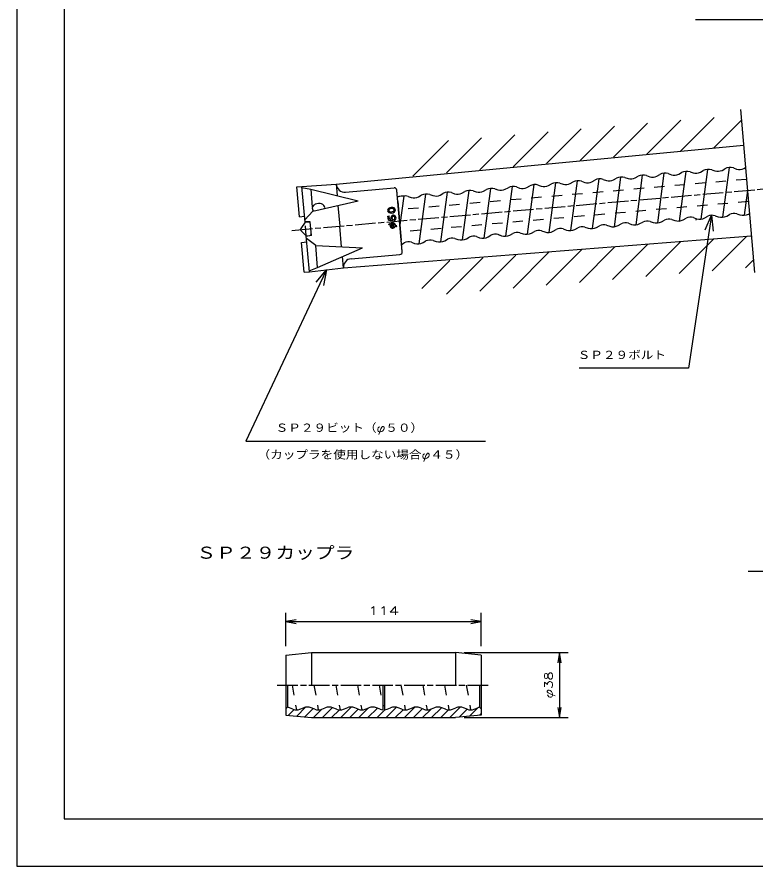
# Model space of a CAD drawing. Units: millimetres at full size, sheet at 1:1; details may follow other scales. Extents: x -8 to 1148, y -16 to 814.
# Drawn here: x -7.5 to 423, y -16.5 to 478.4 of the extents above; entities that cross this region are included whole.
import ezdxf
from ezdxf.enums import TextEntityAlignment as Align

# ---------------------------------------------------------------- set-up
doc = ezdxf.new("R2010")
doc.units = ezdxf.units.MM
doc.linetypes.add('CHAIN', pattern=[18.5, 12, -1.5, 3.5, -1.5])
doc.linetypes.add('DASHED_SPACED', pattern=[12, 6, -6])
for name, color, linetype, lineweight in [('1 外形線', 7, 'Continuous', 25), ('2 細い実線', 3, 'Continuous', 25), ('3 隠れ線', 2, 'DASHED_SPACED', 25), ('4 中心線', 1, 'CHAIN', 25), ('6 寸法線', 4, 'Continuous', 25), ('7 枠・タイトル', 7, 'Continuous', 25), ('DEFPOINTS_9', 7, 'Continuous', 25)]:
    doc.layers.add(name, color=color, linetype=linetype, lineweight=lineweight)
doc.styles.add('simplex.shx', font='')
doc.styles.get('simplex.shx').set_extended_font_data('simplex.shx')

# ---------------------------------------------------------------- blocks, each defined once
blk = doc.blocks.new('open_arrow')
at = {"color": 0, "linetype": 'Continuous', "lineweight": -2}
blk.add_lwpolyline([(7.5, 1.25), (0, 0), (7.5, -1.25)], dxfattribs=at)

msp = doc.modelspace()

# ---------------------------------------------------------------- linework, layer by layer
at = {"layer": '1 外形線'}
for p, q in [((414.456, 424.526), (422.766, 329.551)), ((178.668, 380.919), (416.278, 403.705)), ((357.251, 386.227), (353.41, 357.282)), ((365.827, 385.707), (367.518, 386.675)), ((369.903, 387.334), (366.061, 358.389)), ((372.433, 387.105), (374.267, 386.446)), ((372.433, 387.105), (374.267, 386.446)), ((378.479, 386.814), (380.17, 387.781)), ((378.479, 386.814), (380.17, 387.781)), ((378.479, 386.814), (380.17, 387.781)), ((382.555, 388.441), (378.713, 359.496)), ((385.085, 388.211), (386.918, 387.553)), ((385.085, 388.211), (386.918, 387.553)), ((385.085, 388.211), (386.918, 387.553)), ((391.131, 387.921), (392.822, 388.888)), ((391.131, 387.921), (392.822, 388.888)), ((391.131, 387.921), (392.822, 388.888)), ((391.131, 387.921), (392.822, 388.888)), ((395.207, 389.548), (391.365, 360.603)), ((397.737, 389.318), (399.57, 388.66)), ((397.737, 389.318), (399.57, 388.66)), ((397.737, 389.318), (399.57, 388.66)), ((403.783, 389.028), (405.474, 389.995)), ((403.783, 389.028), (405.474, 389.995)), ((403.783, 389.028), (405.474, 389.995)), ((403.783, 389.028), (405.474, 389.995)), ((407.858, 390.655), (404.016, 361.71)), ((410.388, 390.425), (412.222, 389.766)), ((410.388, 390.425), (412.222, 389.766)), ((410.388, 390.425), (412.222, 389.766)), ((416.434, 390.135), (417.416, 390.697)), ((416.434, 390.135), (417.416, 390.697)), ((416.434, 390.135), (417.416, 390.697)), ((416.434, 390.135), (417.416, 390.697)), ((302.569, 380.173), (304.26, 381.14)), ((306.645, 381.799), (302.803, 352.855)), ((309.175, 381.57), (311.008, 380.911)), ((315.221, 381.28), (316.912, 382.247)), ((319.296, 382.906), (315.454, 353.962)), ((321.826, 382.677), (323.66, 382.018)), ((327.872, 382.387), (329.563, 383.354)), ((331.948, 384.013), (328.106, 355.068)), ((334.478, 383.784), (336.311, 383.125)), ((340.524, 383.494), (342.215, 384.461)), ((344.6, 385.12), (340.758, 356.175)), ((347.13, 384.891), (348.963, 384.232)), ((353.176, 384.601), (354.867, 385.568)), ((359.782, 385.998), (361.615, 385.339)), ((155.712, 379.413), (158.7, 379.674)), ((157.237, 361.979), (155.712, 379.413)), ((158.7, 379.674), (178.668, 380.919)), ((160.531, 358.754), (158.7, 379.674)), ((158.754, 379.064), (163.863, 378.031)), ((163.863, 378.031), (191.556, 371.294)), ((163.863, 378.031), (164.784, 367.51)), ((178.668, 380.919), (179.248, 374.288)), ((184.085, 376.374), (212.476, 378.858)), ((217.239, 341.631), (214.101, 377.494)), ((217.222, 341.881), (214.118, 377.245)), ((243.42, 376.268), (239.578, 347.323)), ((251.962, 375.745), (253.653, 376.713)), ((256.071, 377.375), (252.229, 348.43)), ((258.568, 377.143), (260.401, 376.484)), ((264.614, 376.852), (266.305, 377.82)), ((268.689, 378.479), (264.848, 349.534)), ((271.22, 378.25), (272.128, 377.995)), ((271.22, 378.249), (273.053, 377.591)), ((277.265, 377.959), (278.956, 378.926)), ((281.341, 379.586), (277.499, 350.641)), ((283.871, 379.356), (285.705, 378.698)), ((289.917, 379.066), (291.608, 380.033)), ((293.993, 380.693), (290.151, 351.748)), ((296.523, 380.463), (298.356, 379.804)), ((418.589, 377.289), (416.668, 362.817)), ((164.989, 365.167), (191.556, 371.294)), ((218.116, 374.054), (215.878, 357.189)), ((216.52, 373.942), (216.52, 373.942)), ((220.613, 373.822), (222.446, 373.163)), ((226.659, 373.532), (228.35, 374.499)), ((230.768, 375.161), (226.926, 346.216)), ((233.265, 374.929), (235.098, 374.27)), ((239.31, 374.639), (241.001, 375.606)), ((245.916, 376.036), (247.749, 375.377)), ((179.748, 368.571), (180.803, 356.512)), ((214.69, 370.77), (216.651, 348.356)), ((157.237, 361.979), (160.226, 362.241)), ((164.989, 365.167), (160.4, 360.248)), ((164.898, 366.209), (164.989, 365.167)), ((208.904, 362.392), (209.592, 362.453)), ((209.122, 359.909), (208.904, 362.392)), ((209.311, 365.657), (209.312, 365.647)), ((209.758, 360.553), (209.592, 362.453)), ((213.207, 365.988), (213.206, 365.997)), ((387.069, 361.497), (388.902, 360.838)), ((387.069, 361.497), (388.902, 360.838)), ((387.069, 361.497), (388.902, 360.838)), ((393.817, 361.268), (395.508, 362.235)), ((393.817, 361.268), (395.508, 362.235)), ((399.72, 362.604), (401.553, 361.945)), ((399.72, 362.604), (401.553, 361.945)), ((406.468, 362.375), (408.159, 363.342)), ((406.468, 362.375), (408.159, 363.342)), ((412.372, 363.71), (414.205, 363.052)), ((412.372, 363.71), (414.205, 363.052)), ((419.12, 363.482), (419.765, 363.851)), ((419.12, 363.482), (419.765, 363.851)), ((160.531, 358.754), (158.063, 355.161)), ((163.519, 359.015), (160.509, 359.003)), ((160.531, 358.754), (162.523, 358.928)), ((164.217, 351.046), (163.519, 359.015)), ((181.858, 344.454), (180.803, 356.512)), ((209.122, 359.909), (211.686, 359.718)), ((209.357, 357.222), (209.512, 357.801)), ((210.097, 357.023), (209.357, 357.222)), ((210.253, 357.603), (209.512, 357.801)), ((209.758, 360.553), (210.812, 360.475)), ((212.537, 356.369), (210.694, 356.863)), ((212.692, 356.949), (210.849, 357.443)), ((211.686, 359.718), (211.614, 360.539)), ((212.47, 359.721), (212.387, 360.414)), ((214.029, 356.591), (213.289, 356.789)), ((213.874, 356.011), (214.029, 356.591)), ((330.558, 355.734), (332.249, 356.701)), ((336.462, 357.069), (338.295, 356.41)), ((343.21, 356.84), (344.901, 357.808)), ((349.114, 358.176), (350.947, 357.517)), ((355.861, 357.947), (357.552, 358.914)), ((361.765, 359.283), (363.598, 358.624)), ((368.513, 359.054), (370.204, 360.021)), ((374.417, 360.39), (376.25, 359.731)), ((381.165, 360.161), (382.856, 361.128)), ((381.165, 360.161), (382.856, 361.128)), ((388.5, 360.352), (388.527, 360.041)), ((161.228, 350.784), (158.173, 353.894)), ((213.874, 356.011), (213.134, 356.21)), ((274.973, 350.894), (273.203, 351.535)), ((273.203, 351.535), (275.036, 350.876)), ((279.951, 351.306), (281.642, 352.273)), ((285.855, 352.642), (287.688, 351.983)), ((292.603, 352.413), (294.294, 353.38)), ((298.507, 353.749), (300.34, 353.09)), ((305.255, 353.52), (306.946, 354.487)), ((311.158, 354.855), (312.991, 354.197)), ((317.906, 354.627), (319.597, 355.594)), ((323.81, 355.962), (325.643, 355.304)), ((158.544, 347.036), (161.533, 347.298)), ((160.07, 329.603), (158.544, 347.036)), ((161.228, 350.784), (163.22, 350.959)), ((163.058, 329.864), (161.228, 350.784)), ((164.217, 351.046), (161.25, 350.535)), ((166.732, 345.243), (161.359, 349.29)), ((182.939, 332.105), (420.9, 350.873)), ((216.868, 345.872), (218.384, 346.739)), ((222.596, 347.107), (224.43, 346.449)), ((229.344, 346.879), (231.035, 347.846)), ((235.248, 348.214), (237.081, 347.555)), ((241.996, 347.985), (243.687, 348.953)), ((247.9, 349.321), (249.733, 348.662)), ((254.648, 349.092), (256.339, 350.059)), ((260.552, 350.428), (262.385, 349.769)), ((267.299, 350.199), (268.99, 351.166)), ((267.299, 350.199), (268.99, 351.166)), ((167.857, 332.379), (166.732, 345.243)), ((166.732, 345.243), (193.959, 343.822)), ((167.857, 332.379), (193.959, 343.822)), ((182.939, 332.106), (182.358, 338.736)), ((187.484, 337.522), (215.875, 340.006)), ((163.005, 330.475), (167.857, 332.379)), ((163.058, 329.864), (182.939, 332.105)), ((160.07, 329.603), (163.058, 329.864)), ((149.329, 106.498), (164.329, 107.998)), ((149.329, 106.498), (149.329, 71.498)), ((164.329, 107.998), (248.329, 107.998)), ((164.329, 107.998), (164.329, 88.998)), ((248.329, 107.998), (248.329, 88.998)), ((263.329, 106.498), (248.329, 107.998)), ((263.329, 106.498), (263.329, 71.498)), ((150.329, 88.998), (150.329, 76.037)), ((205.829, 88.998), (205.829, 74.521)), ((206.829, 88.998), (206.829, 74.521)), ((262.329, 88.998), (262.329, 76.037)), ((150.329, 76.148), (149.329, 75.148)), ((153.495, 74.888), (151.398, 75.723)), ((157.563, 74.888), (159.66, 75.723)), ((166.195, 74.888), (164.098, 75.723)), ((170.263, 74.888), (172.36, 75.723)), ((178.895, 74.888), (176.798, 75.723)), ((182.963, 74.888), (185.06, 75.723)), ((191.595, 74.888), (189.498, 75.723)), ((195.663, 74.888), (197.76, 75.723)), ((204.295, 74.888), (202.198, 75.723)), ((205.829, 76.998), (206.829, 76.998)), ((208.363, 74.888), (210.46, 75.723)), ((216.995, 74.888), (214.898, 75.723)), ((221.063, 74.888), (223.16, 75.723)), ((229.695, 74.888), (227.598, 75.723)), ((233.763, 74.888), (235.86, 75.723)), ((242.395, 74.888), (240.298, 75.723)), ((246.463, 74.888), (248.56, 75.723)), ((255.095, 74.888), (252.998, 75.723)), ((259.163, 74.888), (261.26, 75.723)), ((262.329, 76.148), (263.329, 75.148)), ((149.329, 71.498), (164.329, 69.998)), ((164.329, 69.998), (248.329, 69.998)), ((263.329, 71.498), (248.329, 69.998))]:
    msp.add_line(p, q, dxfattribs=at)
for points in [[(171.932, 366.769), (172.027, 367.409), (171.88, 368.034), (171.499, 368.6), (170.91, 369.072), (170.153, 369.417), (169.276, 369.612), (168.34, 369.645), (167.405, 369.514), (166.534, 369.226), (165.784, 368.802), (165.207, 368.269), (164.839, 367.663), (164.706, 367.024), (164.815, 366.395), (165.161, 365.816), (165.719, 365.328)], [(213.206, 365.997), (212.975, 366.612), (212.43, 367.103), (211.655, 367.394), (210.768, 367.442), (209.903, 367.239), (209.192, 366.816), (208.743, 366.238), (208.624, 365.592), (208.854, 364.976), (209.396, 364.485), (210.17, 364.192), (211.057, 364.142), (211.922, 364.344), (212.635, 364.765), (213.086, 365.342), (213.207, 365.988)], [(209.312, 365.648), (209.469, 365.291), (209.845, 365.011), (210.384, 364.849), (211.004, 364.83), (211.61, 364.958), (212.111, 365.212), (212.43, 365.554), (212.52, 365.933), (212.366, 366.29), (211.992, 366.571), (211.454, 366.735), (210.835, 366.755), (210.228, 366.629), (209.726, 366.376), (209.404, 366.035), (209.311, 365.657)], [(212.47, 359.721), (212.904, 359.91), (213.259, 360.233), (213.503, 360.658), (213.61, 361.145), (213.571, 361.646), (213.389, 362.112), (213.081, 362.497), (212.679, 362.765), (212.221, 362.889), (211.751, 362.857), (211.316, 362.672), (210.957, 362.352), (210.71, 361.929), (210.599, 361.443), (210.634, 360.942), (210.812, 360.475)], [(212.387, 360.414), (212.638, 360.557), (212.831, 360.78), (212.943, 361.06), (212.963, 361.364), (212.887, 361.66), (212.725, 361.915), (212.494, 362.101), (212.22, 362.196), (211.933, 362.191), (211.665, 362.086), (211.446, 361.892), (211.299, 361.632), (211.241, 361.334), (211.279, 361.03), (211.408, 360.755), (211.614, 360.539)]]:
    msp.add_lwpolyline(points, dxfattribs=at)
for centre, radius, start, end in [((357.895, 379.257), 7, 74.36613, 115.63387), ((370.547, 380.364), 7, 74.36613, 115.63387), ((375.883, 392.224), 6, 254.36605, 295.63211), ((375.883, 392.224), 6, 254.36605, 295.63211), ((383.199, 381.47), 7, 74.36613, 115.63387), ((383.199, 381.47), 7, 74.36613, 115.63387), ((383.199, 381.47), 7, 74.36613, 115.63387), ((388.535, 393.331), 6, 254.36605, 295.63211), ((388.535, 393.331), 6, 254.36605, 295.63211), ((388.535, 393.331), 6, 254.36605, 295.63211), ((395.85, 382.577), 7, 74.36613, 115.63387), ((395.85, 382.577), 7, 74.36613, 115.63387), ((395.85, 382.577), 7, 74.36613, 115.63387), ((401.187, 394.438), 6, 254.36605, 295.63211), ((401.187, 394.438), 6, 254.36605, 295.63211), ((401.187, 394.438), 6, 254.36605, 295.63211), ((408.502, 383.684), 7, 74.36613, 115.63387), ((408.502, 383.684), 7, 74.36613, 115.63387), ((408.502, 383.684), 7, 74.36613, 115.63387), ((413.839, 395.544), 6, 254.36605, 295.63211), ((413.839, 395.544), 6, 254.36605, 295.63211), ((413.839, 395.544), 6, 254.36605, 295.63211), ((307.288, 374.829), 7, 74.36613, 115.63387), ((312.625, 386.689), 6, 254.36605, 295.63211), ((319.94, 375.936), 7, 74.36613, 115.63387), ((325.277, 387.796), 6, 254.36605, 295.63211), ((332.592, 377.043), 7, 74.36613, 115.63387), ((337.928, 388.903), 6, 254.36605, 295.63211), ((345.243, 378.15), 7, 74.36613, 115.63387), ((350.58, 390.01), 6, 254.36605, 295.63211), ((363.232, 391.117), 6, 254.36605, 295.63211), ((183.649, 381.355), 5, 185, 275), ((212.607, 377.364), 1.5, 5, 95), ((244.03, 369.295), 7, 74.36613, 115.63387), ((256.681, 370.402), 7, 74.36613, 115.63387), ((262.018, 382.262), 6, 254.36605, 295.63211), ((269.333, 371.508), 7, 74.36613, 115.63387), ((274.67, 383.369), 6, 254.36605, 295.63211), ((281.985, 372.615), 7, 74.36613, 115.63387), ((287.321, 384.476), 6, 254.36605, 295.63211), ((294.637, 373.722), 7, 74.36613, 115.63387), ((299.973, 385.582), 6, 254.36605, 295.63211), ((217.13, 366.968), 7, 87.4755, 112.48977), ((218.726, 367.081), 7, 74.36613, 100.60216), ((224.063, 378.941), 6, 254.36605, 295.63446), ((231.378, 368.188), 7, 74.36613, 115.63387), ((236.715, 380.048), 6, 254.36605, 295.63257), ((249.366, 381.155), 6, 254.36605, 295.63395), ((385.452, 355.719), 6, 74.3637, 115.63395), ((385.452, 355.719), 6, 74.3637, 115.63395), ((385.452, 355.719), 6, 74.3637, 115.63395), ((398.103, 356.826), 6, 74.3637, 115.63395), ((398.103, 356.826), 6, 74.3637, 115.63395), ((398.103, 356.826), 6, 74.3637, 115.63395), ((403.44, 368.686), 7, 254.36613, 295.63387), ((403.44, 368.686), 7, 254.36613, 295.63387), ((403.44, 368.686), 7, 254.36613, 295.63387), ((410.755, 357.933), 6, 74.3637, 115.63395), ((410.755, 357.933), 6, 74.3637, 115.63395), ((410.755, 357.933), 6, 74.3637, 115.63395), ((416.092, 369.793), 7, 254.36613, 295.63387), ((416.092, 369.793), 7, 254.36613, 295.63387), ((416.092, 369.793), 7, 254.36613, 295.63387), ((162.61, 357.932), 1, 5, 95), ((211.693, 356.906), 1.6, 175.80708, 334.1933), ((211.693, 356.906), 1.6, 355.80708, 154.1933), ((211.693, 356.906), 1, 182.45681, 327.5418), ((211.693, 356.906), 1, 2.45681, 147.5418), ((334.845, 351.291), 6, 74.3637, 115.63395), ((340.181, 363.151), 7, 254.36613, 295.63387), ((347.496, 352.398), 6, 74.3637, 115.63395), ((352.833, 364.258), 7, 254.36613, 295.63387), ((360.148, 353.505), 6, 74.3637, 115.63395), ((365.485, 365.365), 7, 254.36613, 295.63387), ((372.8, 354.612), 6, 74.3637, 115.63395), ((378.136, 366.472), 7, 254.36613, 295.63387), ((378.136, 366.472), 7, 254.36613, 295.63387), ((390.788, 367.579), 7, 254.36613, 295.63387), ((390.788, 367.579), 7, 254.36613, 295.63387), ((390.788, 367.579), 7, 254.36613, 295.63387), ((158.887, 354.595), 1, 145.51384, 224.48643), ((163.133, 351.955), 1, 275, 5), ((271.586, 345.757), 6, 74.36259, 115.63571), ((271.586, 345.757), 6, 74.3637, 115.63395), ((284.238, 346.864), 6, 74.3637, 115.63395), ((289.574, 358.724), 7, 254.36613, 295.63387), ((296.89, 347.971), 6, 74.3637, 115.63395), ((302.226, 359.831), 7, 254.36613, 295.63387), ((309.541, 349.077), 6, 74.3637, 115.63395), ((314.878, 360.938), 7, 254.36613, 295.63387), ((322.193, 350.184), 6, 74.3637, 115.63395), ((327.53, 362.045), 7, 254.36613, 295.63387), ((220.979, 341.329), 6, 74.36632, 115.63395), ((226.316, 353.19), 7, 254.36613, 295.63387), ((233.631, 342.436), 6, 74.36619, 115.63395), ((238.968, 354.296), 7, 254.36613, 295.63387), ((246.283, 343.543), 6, 74.36448, 115.63395), ((251.619, 355.403), 7, 254.36613, 295.63387), ((258.934, 344.65), 6, 74.3637, 115.63395), ((264.271, 356.51), 7, 254.36613, 295.63387), ((276.923, 357.617), 7, 254.36613, 295.63387), ((215.745, 341.501), 1.5, 275, 5), ((187.919, 332.541), 5, 95, 185), ((149.179, 70.148), 6, 68.29614, 78.94994), ((155.529, 79.998), 5.5, 248.29614, 291.70386), ((161.879, 70.148), 6, 68.29614, 111.70386), ((168.229, 79.998), 5.5, 248.29614, 291.70386), ((174.579, 70.148), 6, 68.29614, 111.70386), ((180.929, 79.998), 5.5, 248.29614, 291.70386), ((187.279, 70.148), 6, 68.29614, 111.70386), ((193.629, 79.998), 5.5, 248.29614, 291.70386), ((199.979, 70.148), 6, 68.29614, 111.70386), ((206.329, 79.998), 5.5, 248.29614, 264.78409), ((206.329, 79.998), 5.5, 275.21591, 291.70386), ((212.679, 70.148), 6, 68.29614, 111.70386), ((219.029, 79.998), 5.5, 248.29614, 291.70386), ((225.379, 70.148), 6, 68.29614, 111.70386), ((231.729, 79.998), 5.5, 248.29614, 291.70386), ((238.079, 70.148), 6, 68.29614, 111.70386), ((244.429, 79.998), 5.5, 248.29614, 291.70386), ((250.779, 70.148), 6, 68.29614, 111.70386), ((257.129, 79.998), 5.5, 248.29614, 291.70386), ((263.479, 70.148), 6, 101.05006, 111.70386)]:
    msp.add_arc(centre, radius, start, end, dxfattribs=at)
at = {"layer": '2 細い実線'}
for p, q in [((340.461, 396.617), (360.382, 416.538)), ((359.962, 398.44), (379.755, 418.233)), ((379.463, 400.263), (399.127, 419.928)), ((398.963, 402.086), (415.015, 418.138)), ((281.958, 391.147), (302.265, 411.454)), ((301.459, 392.97), (321.637, 413.148)), ((320.96, 394.794), (341.01, 414.843)), ((223.456, 385.678), (244.147, 406.369)), ((242.957, 387.501), (263.52, 408.064)), ((262.458, 389.324), (282.892, 409.759)), ((359.34, 327.107), (379.752, 347.52)), ((378.712, 328.802), (398.998, 349.088)), ((398.085, 330.497), (418.244, 350.656)), ((301.222, 322.022), (322.014, 342.814)), ((320.594, 323.717), (341.26, 344.383)), ((339.967, 325.412), (360.506, 345.951)), ((243.104, 316.938), (264.276, 338.109)), ((262.477, 318.633), (283.522, 339.678)), ((281.849, 320.327), (302.768, 341.246)), ((417.457, 332.192), (422.126, 336.861)), ((228.625, 320.136), (245.03, 336.541)), ((149.329, 75.122), (150.257, 76.051)), ((150.856, 71.346), (154.177, 74.667)), ((155.677, 70.863), (160.878, 76.064)), ((160.498, 70.381), (165.344, 75.227)), ((165.418, 69.998), (170.338, 74.918)), ((170.722, 69.998), (176.542, 75.818)), ((176.025, 69.998), (180.539, 74.512)), ((181.328, 69.998), (187.206, 75.876)), ((187.206, 75.876), (187.475, 76.145)), ((188.053, 71.419), (191.542, 74.909)), ((191.935, 69.998), (197.593, 75.656)), ((197.238, 69.998), (202.745, 75.505)), ((202.541, 69.998), (207.095, 74.552)), ((207.845, 69.998), (213.874, 76.028)), ((213.148, 69.998), (217.79, 74.64)), ((218.451, 69.998), (224.543, 76.09)), ((223.755, 69.998), (228.944, 75.187)), ((229.058, 69.998), (234.07, 75.011)), ((234.361, 69.998), (240.145, 75.782)), ((239.665, 69.998), (244.171, 74.504)), ((244.968, 69.998), (251.109, 76.139)), ((250.487, 70.214), (255.142, 74.87)), ((256.38, 70.803), (261.324, 75.748)), ((186.632, 69.998), (188.053, 71.419)), ((262.272, 71.393), (263.329, 72.449))]:
    msp.add_line(p, q, dxfattribs=at)
at = {"layer": '3 隠れ線'}
for p, q in [((418.023, 383.764), (215.102, 366.038)), ((419.156, 370.814), (216.238, 353.088)), ((161.228, 350.784), (160.531, 358.754)), ((153.003, 88.998), (155.529, 74.498)), ((165.703, 88.998), (168.229, 74.498)), ((178.403, 88.998), (180.929, 74.498)), ((191.103, 88.998), (193.629, 74.498)), ((203.803, 88.998), (205.829, 77.368)), ((216.503, 88.998), (219.029, 74.498)), ((229.203, 88.998), (231.729, 74.498)), ((241.903, 88.998), (244.429, 74.498)), ((254.603, 88.998), (257.129, 74.498))]:
    msp.add_line(p, q, dxfattribs=at)
at = {"layer": '4 中心線'}
for p, q in [((152.893, 354.054), (428.543, 378.244)), ((418.96, 155.468), (524.486, 155.468)), ((418.96, 155.468), (524.486, 155.468)), ((144.329, 88.998), (268.329, 88.998))]:
    msp.add_line(p, q, dxfattribs=at)
at = {"layer": '6 寸法線'}
for p, q in [((393.853, 354.264), (397.58, 362.803)), ((397.58, 362.803), (396.237, 353.904)), ((397.58, 362.803), (398.622, 353.544)), ((166.986, 323.867), (172.998, 330.985)), ((172.998, 330.985), (169.168, 322.841)), ((172.998, 330.985), (171.35, 321.814)), ((169.168, 322.841), (126.091, 231.253)), ((126.091, 231.253), (265.697, 231.164)), ((149.329, 111.578), (149.329, 131.029)), ((263.329, 111.578), (263.329, 131.029)), ((149.329, 125.949), (263.329, 125.949)), ((253.409, 107.998), (314.084, 107.998)), ((309.004, 107.998), (309.004, 69.998)), ((253.409, 69.998), (314.084, 69.998))]:
    msp.add_line(p, q, dxfattribs=at)
for points in [[(486.875, 403.784), (432.866, 476.804), (388.253, 476.804)], [(396.237, 353.904), (384.134, 273.708), (320.414, 273.708)]]:
    msp.add_lwpolyline(points, dxfattribs=at)
at = {"layer": '7 枠・タイトル'}
for p, q in [((20, 787), (20, 11)), ((20, 11), (1120, 11))]:
    msp.add_line(p, q, dxfattribs=at)
at = {"layer": 'DEFPOINTS_9'}
msp.add_lwpolyline([(-7.5, -16.5), (1147.5, -16.5), (1147.5, 814.5), (-7.5, 814.5)], close=True, dxfattribs=at)

# ---------------------------------------------------------------- block references
at = {"layer": '6 寸法線', "xscale": 0.8, "yscale": 0.8}
msp.add_blockref('open_arrow', (149.329, 125.949), dxfattribs=at)
for p, rotation in [((263.329, 125.949), 180), ((309.004, 107.998), 270), ((309.004, 69.998), 90)]:
    msp.add_blockref('open_arrow', p, dxfattribs=dict(at, rotation=rotation))

# ---------------------------------------------------------------- texts
at = {"layer": '6 寸法線', "style": 'simplex.shx', "width": 1.15}
for s, p in [('ＳＰ２９ボルト', (319.56, 277.654)), ('ＳＰ２９ビット（φ５０）', (143.365, 235.2)), ('（カップラを使用しない場合φ４５）', (132.825, 219.532))]:
    msp.add_text(s, height=4.692, dxfattribs=at).set_placement(p, align=Align.BOTTOM_LEFT)
at = {"layer": '6 寸法線', "style": 'simplex.shx', "width": 1.2}
msp.add_text('ＳＰ２９カップラ', height=7.038, dxfattribs=at).set_placement((189.293, 166.151), align=Align.MIDDLE_RIGHT)
at = {"layer": '6 寸法線', "style": 'simplex.shx', "width": 1.5}
msp.add_text('114', height=4.692, dxfattribs=at).set_placement((206.329, 132.349), align=Align.MIDDLE_CENTER)
at = {"layer": '6 寸法線', "style": 'simplex.shx', "width": 1.25}
msp.add_text('φ38', height=4.692, rotation=90, dxfattribs=at).set_placement((302.604, 88.998), align=Align.MIDDLE_CENTER)

doc.saveas('drawing.dxf')
